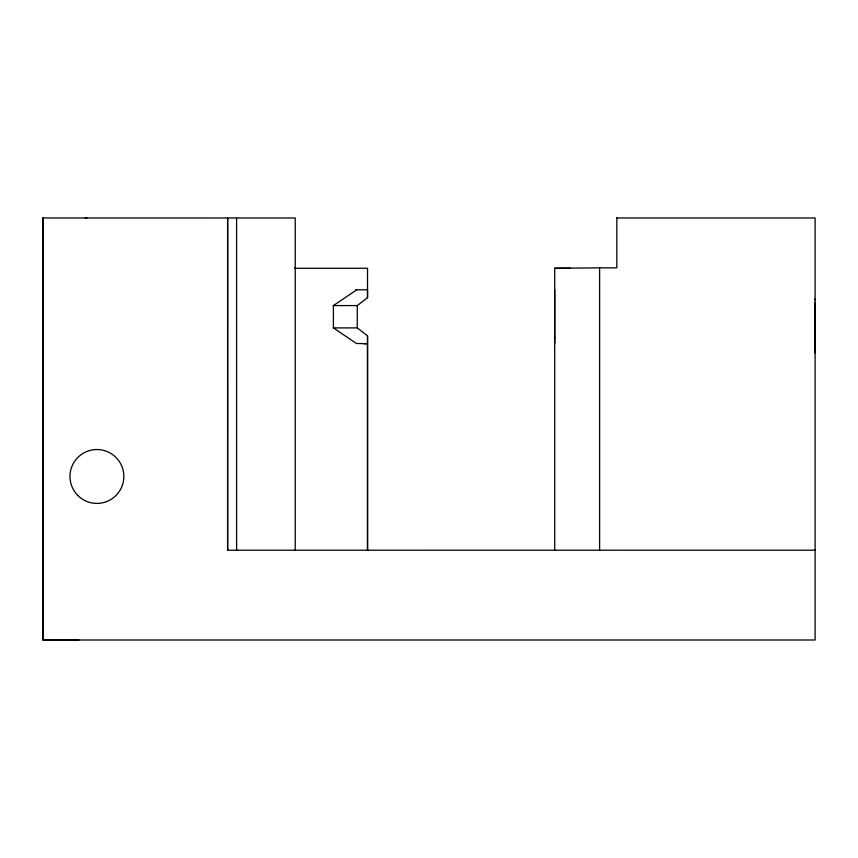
<?xml version="1.0" encoding="UTF-8"?>
<svg xmlns="http://www.w3.org/2000/svg" width="858" height="858" viewBox="0 0 858 858"><rect width="100%" height="100%" fill="white"/><g stroke="black" fill="none" stroke-linecap="round" stroke-linejoin="round"><path stroke-width="1.29" d="M295.238 550.192L295.238 217.986L42.9 217.975L42.9 639.993L78.818 640.025M43.254 217.975L42.9 639.993L815.1 639.993L815.1 217.975L616.516 217.975M227.617 550.203L227.627 217.986L227.617 550.214L815.1 550.203M367.524 335.778L367.524 550.203L367.524 335.778L357.26 327.906L333.151 327.906M333.151 305.587L357.26 305.587L367.524 297.715L367.524 268.264L294.444 268.264M554.708 343.683L554.708 337.805M554.708 289.811L554.708 338.191M599.603 550.203L599.603 267.846L616.827 267.846L616.827 217.975M815.1 352.928L815.1 302.659M815.1 299.968L815.1 299.056M356.724 289.811L333.408 305.587L333.408 327.906L356.445 343.5L367.524 343.683L363.513 343.683M554.708 550.203L554.708 268.264L599.603 267.846M554.708 268.264L570.549 268.264M355.491 289.811L367.524 289.811L367.524 297.715M85.307 217.975L86.883 217.975M357.26 305.587L357.26 327.906M236.604 217.975L236.604 550.214M42.9 217.975L42.9 550.203M77.863 495.516A26.941 26.941 0 0 0 122.93 483.44A26.941 26.941 0 0 0 89.94 450.45A26.941 26.941 0 0 0 77.863 495.516"/></g></svg>
